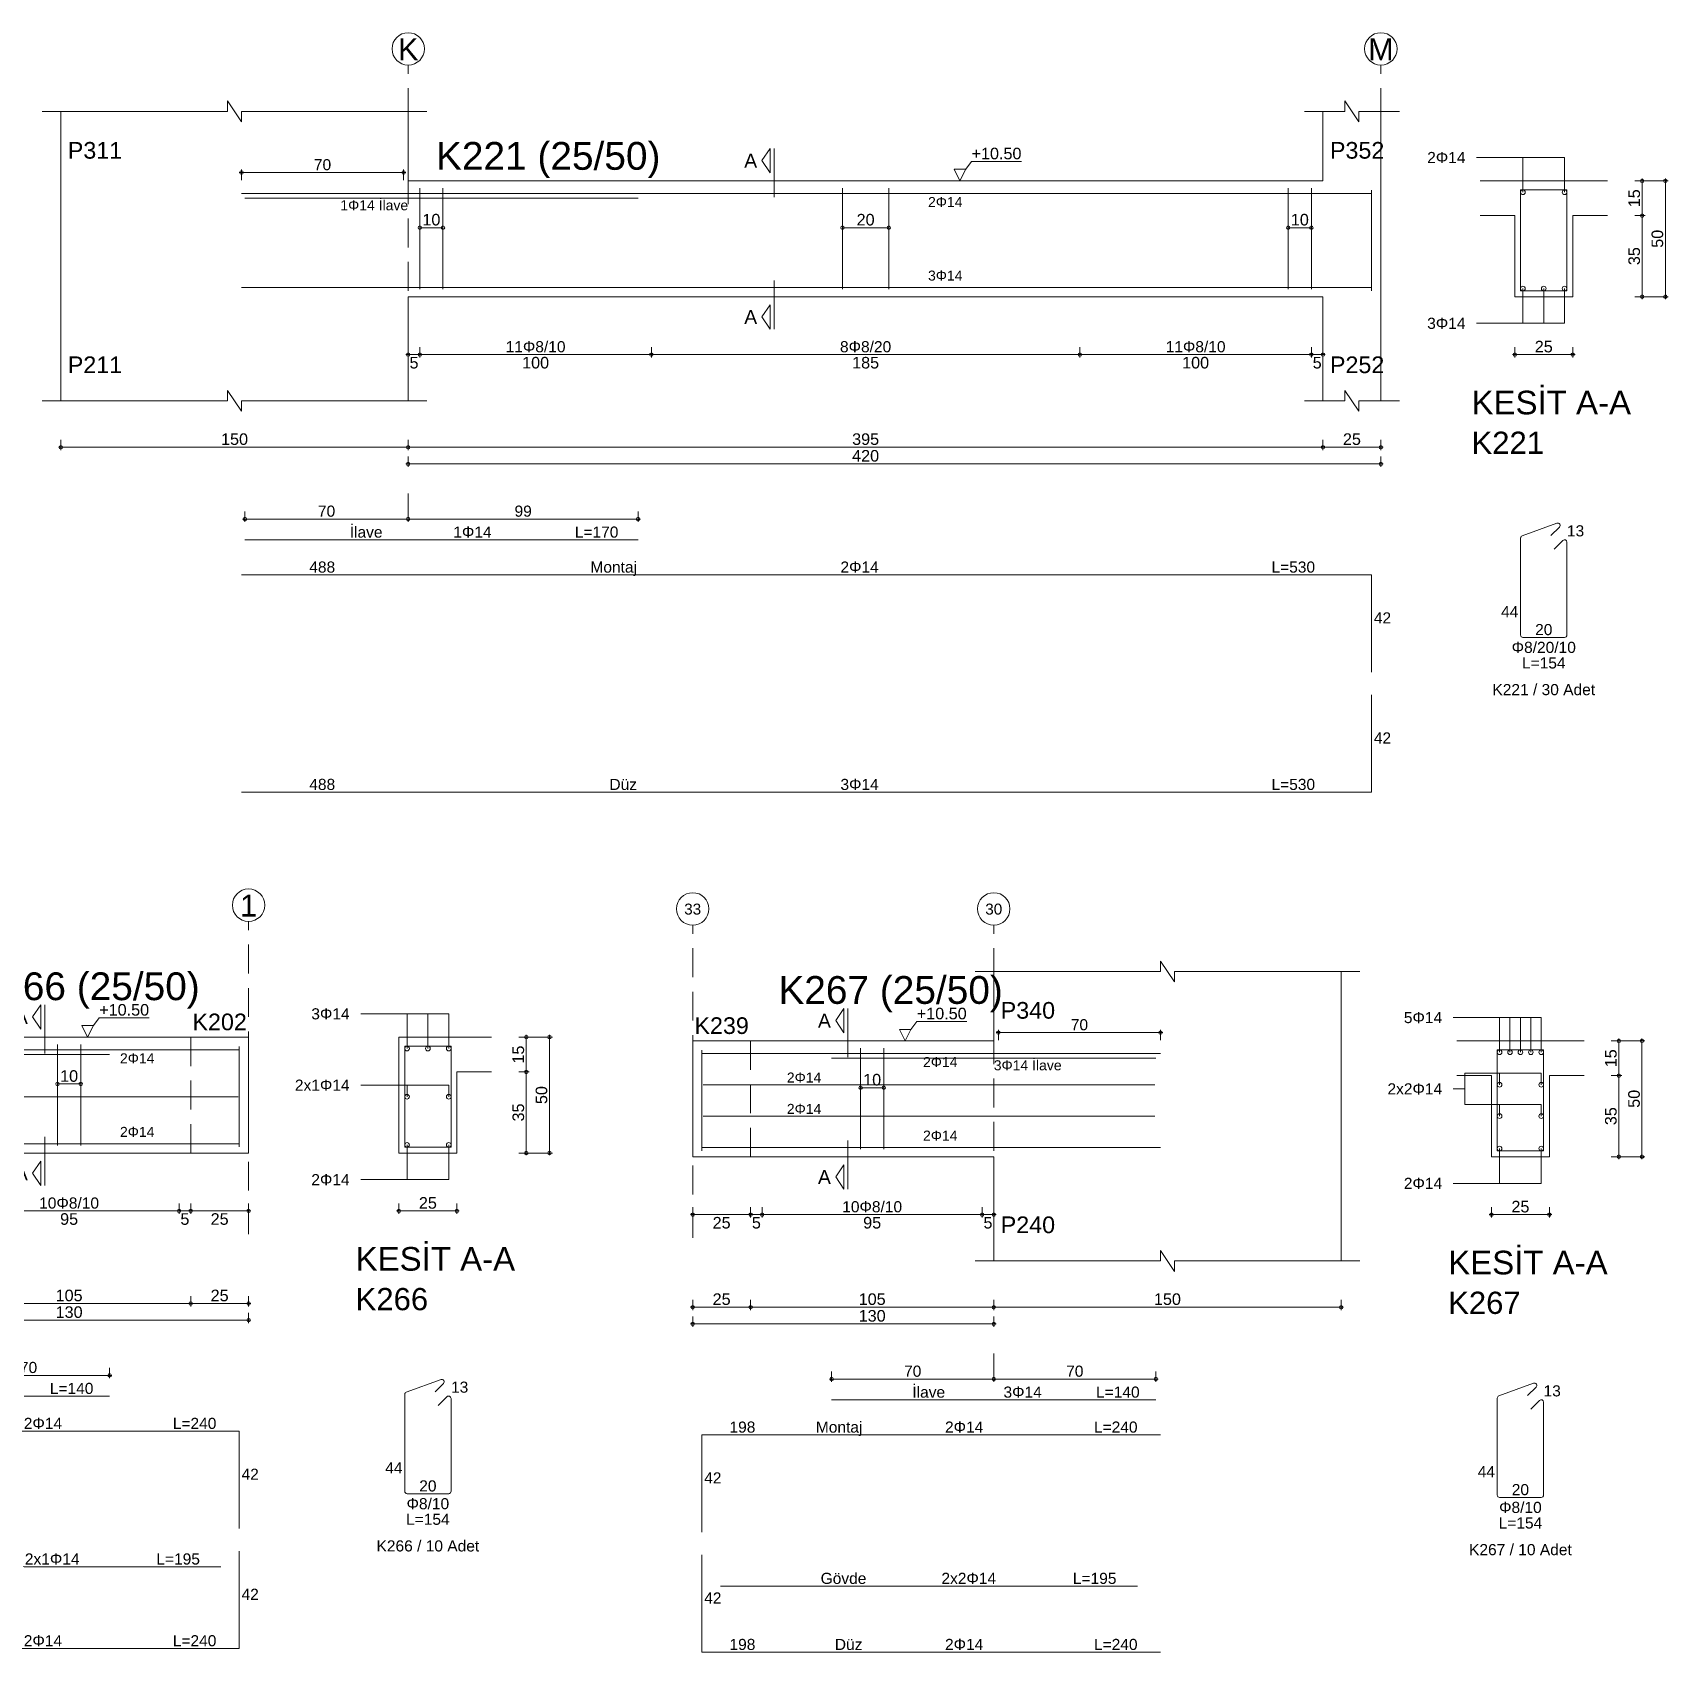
# Model space of a CAD drawing. Header units: millimetres. Extents: x 2232 to 85269, y -3593 to 5869.
# Drawn here: x 45692 to 46751, y -1439 to -390 of the extents above; entities that cross this region are included whole.
import ezdxf

# ---------------------------------------------------------------- set-up
doc = ezdxf.new("R2010")
doc.units = ezdxf.units.MM
doc.linetypes.add('DASHDOT2', pattern=[12.7, 6.35, -3.175, 0, -3.175])
doc.linetypes.add('DASHED4', pattern=[18.75, 12.5, -6.25])
doc.layers.add('aks', color=251, linetype='DASHDOT2', lineweight=35)
for name, color, linetype in [('Donatı Topl. Uzun. Yazısı', 7, 'Continuous'), ('Donatı Uz. Yazısı', 7, 'Continuous'), ('Donatı Yazısı', 7, 'Continuous'), ('Donatı Çizgisi', 7, 'Continuous'), ('Kiriş', 7, 'Continuous'), ('Standart', 7, 'Continuous'), ('Ölçülendirme', 7, 'Continuous')]:
    doc.layers.add(name, color=color, linetype=linetype)
doc.styles.add('arial_1_18', font='arial.ttf', dxfattribs={"height": 0.2})

# ---------------------------------------------------------------- blocks, each defined once
blk = doc.blocks.new('IDE792Entity7468')
at = {"layer": 'aks', "color": 30, "linetype": 'DASHED4', "lineweight": 5}
for points in [[(9239.03, 2016.8), (9239.03, 2151.8)], [(9659.03, 2016.8), (9659.03, 2151.8)], [(9239.03, 1955.8), (9239.03, 1966.8)]]:
    blk.add_lwpolyline(points, dxfattribs=at)
at = {"layer": 'aks', "color": 1, "linetype": 'Continuous', "lineweight": 5}
for centre in [(9239.03, 2158.8), (9659.03, 2158.8)]:
    blk.add_circle(centre, 7, dxfattribs=at)
at = {"layer": 'Donatı Çizgisi', "color": 5, "linetype": 'Continuous', "lineweight": 5}
for points in [[(9244.03, 2055), (9244.03, 2098.6)], [(9254.03, 2055), (9254.03, 2098.6)], [(9426.53, 2055), (9426.53, 2098.6)], [(9446.53, 2055), (9446.53, 2098.6)], [(9619.03, 2055), (9619.03, 2098.6)], [(9629.03, 2055), (9629.03, 2098.6)], [(9655.03, 2054.4), (9655.03, 2097.8)], [(9719.37, 2054.3), (9719.37, 2097.9)], [(9719.37, 2097.9), (9739.37, 2097.9)], [(9739.37, 2054.3), (9739.37, 2097.9)], [(9167.03, 2096.4), (9655.03, 2096.4)], [(9168.53, 2094.4), (9338.28, 2094.4)], [(9167.03, 2055.8), (9655.03, 2055.8)], [(9719.37, 2054.3), (9739.37, 2054.3)], [(9720.04, 1948.54), (9735.04, 1954.01)], [(9732.47, 1948.69), (9736.11, 1952.33)], [(9168.53, 1946.8), (9338.28, 1946.8)], [(9719.37, 1905.72), (9719.37, 1947.59)], [(9733.85, 1942.78), (9737.63, 1946.56)], [(9739.37, 1905.72), (9739.37, 1945.84)], [(9167.03, 1931.7), (9655.03, 1931.7)], [(9655.03, 1889.7), (9655.03, 1931.7)], [(9720.39, 1904.7), (9738.35, 1904.7)], [(9655.03, 1837.85), (9655.03, 1879.85)], [(9167.03, 1837.85), (9655.03, 1837.85)]]:
    blk.add_lwpolyline(points, dxfattribs=at)
for centre in [(9720.37, 2096.9), (9738.37, 2096.9), (9720.37, 2055.3), (9729.37, 2055.3), (9738.37, 2055.3)]:
    blk.add_circle(centre, 1, dxfattribs=at)
for centre, start, end in [((9735.39, 1953.05), 315, 110), ((9720.39, 1947.59), 110, 180), ((9738.35, 1945.84), 0, 135), ((9720.39, 1905.72), 180, 270), ((9738.35, 1905.72), 270, 0)]:
    blk.add_arc(centre, 1.02, start, end, dxfattribs=at)
at = {"layer": 'Kiriş', "color": 1, "linetype": 'Continuous', "lineweight": 5}
for points in [[(9161.03, 2131.8), (9161.03, 2136.3)], [(9167.03, 2127.3), (9161.03, 2136.3)], [(9643.53, 2131.8), (9643.53, 2136.3)], [(9649.53, 2127.3), (9643.53, 2136.3)], [(9081.03, 2131.8), (9161.03, 2131.8)], [(9089.03, 2006.8), (9089.03, 2131.8)], [(9167.03, 2127.3), (9167.03, 2131.8)], [(9167.03, 2131.8), (9247.03, 2131.8)], [(9239.03, 2101.8), (9239.03, 2131.8)], [(9626.03, 2131.8), (9643.53, 2131.8)], [(9634.03, 2101.8), (9634.03, 2131.8)], [(9649.53, 2131.8), (9667.03, 2131.8)], [(9649.53, 2127.3), (9649.53, 2131.8)], [(9659.03, 2006.8), (9659.03, 2131.8)], [(9239.03, 2101.8), (9634.03, 2101.8)], [(9701.87, 2101.8), (9756.87, 2101.8)], [(9701.87, 2086.8), (9716.87, 2086.8)], [(9716.87, 2051.8), (9716.87, 2086.8)], [(9741.87, 2086.8), (9756.87, 2086.8)], [(9741.87, 2051.8), (9741.87, 2086.8)], [(9239.03, 2051.8), (9634.03, 2051.8)], [(9239.03, 2006.8), (9239.03, 2051.8)], [(9634.03, 2006.8), (9634.03, 2051.8)], [(9716.87, 2051.8), (9741.87, 2051.8)], [(9081.03, 2006.8), (9161.03, 2006.8)], [(9167.03, 2002.3), (9161.03, 2011.3)], [(9161.03, 2006.8), (9161.03, 2011.3)], [(9167.03, 2006.8), (9247.03, 2006.8)], [(9167.03, 2002.3), (9167.03, 2006.8)], [(9626.03, 2006.8), (9643.53, 2006.8)], [(9649.53, 2002.3), (9643.53, 2011.3)], [(9643.53, 2006.8), (9643.53, 2011.3)], [(9649.53, 2006.8), (9667.03, 2006.8)], [(9649.53, 2002.3), (9649.53, 2006.8)]]:
    blk.add_lwpolyline(points, dxfattribs=at)
at = {"layer": 'Ölçülendirme', "color": 1, "linetype": 'Continuous', "lineweight": 5}
for points in [[(9391.78, 2110.55), (9395.28, 2115.8)], [(9395.28, 2105.3), (9395.28, 2115.8)], [(9397.03, 2094.8), (9397.03, 2115.8)], [(9700.37, 2111.9), (9738.37, 2111.9)], [(9720.37, 2096.9), (9720.37, 2111.9)], [(9738.37, 2096.9), (9738.37, 2111.9)], [(9166.03, 2105.4), (9238.03, 2105.4)], [(9167.03, 2102.15), (9167.03, 2106.65)], [(9237.03, 2102.15), (9237.03, 2106.65)], [(9395.28, 2105.3), (9391.78, 2110.55)], [(9477.28, 2101.8), (9474.78, 2106.8)], [(9474.78, 2106.8), (9479.78, 2106.8)], [(9479.78, 2106.8), (9477.28, 2101.8)], [(9479.78, 2106.8), (9482.28, 2110.13)], [(9482.28, 2110.13), (9503.84, 2110.13)], [(9477.28, 2101.8), (9477.28, 2101.8)], [(9768.62, 2101.8), (9783.12, 2101.8)], [(9771.87, 2050.8), (9771.87, 2102.8)], [(9781.87, 2050.8), (9781.87, 2102.8)], [(9768.62, 2086.8), (9773.12, 2086.8)], [(9244.03, 2081.6), (9254.03, 2081.6)], [(9426.53, 2081.6), (9446.53, 2081.6)], [(9619.03, 2081.6), (9629.03, 2081.6)], [(9397.03, 2037.8), (9397.03, 2058.8)], [(9720.37, 2040.3), (9720.37, 2055.3)], [(9729.37, 2040.3), (9729.37, 2055.3)], [(9738.37, 2040.3), (9738.37, 2055.3)], [(9391.78, 2043.05), (9395.28, 2048.3)], [(9395.28, 2037.8), (9395.28, 2048.3)], [(9768.62, 2051.8), (9783.12, 2051.8)], [(9395.28, 2037.8), (9391.78, 2043.05)], [(9700.37, 2040.3), (9738.37, 2040.3)], [(9239.03, 2025.55), (9239.03, 2030.05)], [(9244.03, 2025.55), (9244.03, 2030.05)], [(9344.03, 2025.55), (9344.03, 2030.05)], [(9529.03, 2025.55), (9529.03, 2030.05)], [(9629.03, 2025.55), (9629.03, 2030.05)], [(9634.03, 2025.55), (9634.03, 2030.05)], [(9716.87, 2025.55), (9716.87, 2030.05)], [(9741.87, 2025.55), (9741.87, 2030.05)], [(9238.03, 2026.8), (9635.03, 2026.8)], [(9715.87, 2026.8), (9742.87, 2026.8)], [(9088.03, 1986.8), (9660.03, 1986.8)], [(9089.03, 1985.55), (9089.03, 1990.05)], [(9239.03, 1985.55), (9239.03, 1990.05)], [(9634.03, 1985.55), (9634.03, 1990.05)], [(9659.03, 1985.55), (9659.03, 1990.05)], [(9238.03, 1979.6), (9660.03, 1979.6)], [(9239.03, 1978.35), (9239.03, 1982.85)], [(9659.03, 1978.35), (9659.03, 1982.85)], [(9168.53, 1954.55), (9168.53, 1959.05)], [(9239.03, 1954.55), (9239.03, 1959.05)], [(9239.03, 1954.55), (9239.03, 1959.05)], [(9338.28, 1954.55), (9338.28, 1959.05)], [(9167.53, 1955.8), (9240.03, 1955.8)], [(9238.03, 1955.8), (9339.28, 1955.8)]]:
    blk.add_lwpolyline(points, dxfattribs=at)
for centre in [(9167.03, 2105.4), (9237.03, 2105.4), (9771.87, 2101.8), (9781.87, 2101.8), (9771.87, 2086.8), (9244.03, 2081.6), (9254.03, 2081.6), (9426.53, 2081.6), (9446.53, 2081.6), (9619.03, 2081.6), (9629.03, 2081.6), (9771.87, 2051.8), (9781.87, 2051.8), (9239.03, 2026.8), (9244.03, 2026.8), (9244.03, 2026.8), (9344.03, 2026.8), (9344.03, 2026.8), (9529.03, 2026.8), (9529.03, 2026.8), (9629.03, 2026.8), (9629.03, 2026.8), (9634.03, 2026.8), (9716.87, 2026.8), (9741.87, 2026.8), (9089.03, 1986.8), (9239.03, 1986.8), (9239.03, 1986.8), (9634.03, 1986.8), (9634.03, 1986.8), (9659.03, 1986.8), (9239.03, 1979.6), (9659.03, 1979.6), (9168.53, 1955.8), (9239.03, 1955.8), (9239.03, 1955.8), (9338.28, 1955.8)]:
    blk.add_circle(centre, 0.75, dxfattribs=at)
at = {"layer": 'aks', "color": 1, "linetype": 'Continuous', "lineweight": 5, "style": 'arial_1_18'}
for s, p in [('K', (9234.63, 2153.92)), ('M', (9653.53, 2153.92))]:
    blk.add_text(s, height=9.45, dxfattribs=at).set_placement(p)
at = {"layer": 'Donatı Topl. Uzun. Yazısı', "color": 1, "linetype": 'Continuous', "lineweight": 5, "style": 'arial_1_18'}
for s, p in [('L=170', (9310.96, 1947.76)), ('L=530', (9611.8, 1932.66)), ('L=154', (9719.95, 1891.26)), ('L=530', (9611.8, 1838.81))]:
    blk.add_text(s, height=4.8, dxfattribs=at).set_placement(p)
at = {"layer": 'Donatı Uz. Yazısı', "color": 1, "linetype": 'Continuous', "lineweight": 5, "style": 'arial_1_18'}
for s, p in [('13', (9739.37, 1948.3)), ('488', (9196.31, 1932.66)), ('42', (9655.99, 1910.7)), ('44', (9710.95, 1913.42)), ('20', (9725.64, 1905.66)), ('42', (9655.99, 1858.85)), ('488', (9196.31, 1838.81))]:
    blk.add_text(s, height=4.8, dxfattribs=at).set_placement(p)
at = {"layer": 'Donatı Yazısı', "color": 5, "linetype": 'Continuous', "lineweight": 5, "style": 'arial_1_18'}
for s, height, p in [('2Φ14', 4.8, (9679.03, 2109.5)), ('1Φ14 İlave', 4.32, (9209.72, 2089.12)), ('3Φ14', 4.8, (9679.03, 2037.9)), ('1Φ14', 4.8, (9258.5, 1947.76)), ('2Φ14', 4.8, (9425.67, 1932.66)), ('Φ8/20/10', 4.8, (9715.51, 1897.98)), ('K221 / 30 Adet', 4.8, (9707.18, 1879.74)), ('3Φ14', 4.8, (9425.67, 1838.81))]:
    blk.add_text(s, height=height, dxfattribs=at).set_placement(p)
for s, p in [('2Φ14', (9463.49, 2090.52)), ('3Φ14', (9463.49, 2058.76))]:
    blk.add_text(s, height=4.32, rotation=360, dxfattribs=at).set_placement(p)
at = {"layer": 'Donatı Yazısı', "color": 1, "linetype": 'Continuous', "lineweight": 5, "style": 'arial_1_18'}
for s, p in [('İlave', (9213.78, 1947.76)), ('Montaj', (9317.7, 1932.66)), ('Düz', (9325.91, 1838.81))]:
    blk.add_text(s, height=4.8, dxfattribs=at).set_placement(p)
at = {"layer": 'Kiriş', "color": 1, "linetype": 'Continuous', "lineweight": 5, "style": 'arial_1_18'}
for s, height, p in [('K221 (25/50)', 12, (9251.03, 2106.6)), ('P311', 7.2, (9092.03, 2111.4)), ('P352', 7.2, (9637.03, 2111.4)), ('P211', 7.2, (9092.03, 2018.8)), ('P252', 7.2, (9637.03, 2018.8)), ('KESİT A-A', 10.2, (9698.17, 2001)), ('K221', 9.6, (9698.17, 1983.92))]:
    blk.add_text(s, height=height, dxfattribs=at).set_placement(p)
at = {"layer": 'Ölçülendirme', "color": 1, "linetype": 'Continuous', "lineweight": 5, "style": 'arial_1_18'}
for s, height, p in [('A', 5.95, (9384.14, 2107.57)), ('+10.50', 5, (9482.28, 2111.13)), ('70', 4.8, (9198.3, 2106.4)), ('A', 5.95, (9384.14, 2040.07)), ('25', 5, (9725.48, 2027.76)), ('5', 5, (9239.59, 2020.8)), ('100', 5, (9288.21, 2020.8)), ('185', 5, (9430.71, 2020.8)), ('100', 5, (9573.21, 2020.8)), ('5', 5, (9629.59, 2020.8)), ('150', 5, (9158.21, 1987.8)), ('395', 5, (9430.71, 1987.8)), ('25', 5, (9642.65, 1987.8)), ('420', 5, (9430.71, 1980.6))]:
    blk.add_text(s, height=height, dxfattribs=at).set_placement(p)
for s, rotation, p in [('15', 90, (9770.91, 2090.42)), ('10', 360, (9245.15, 2082.56)), ('20', 360, (9432.65, 2082.56)), ('10', 360, (9620.15, 2082.56)), ('50', 90, (9780.91, 2072.92)), ('35', 90, (9770.91, 2065.42))]:
    blk.add_text(s, height=5, rotation=rotation, dxfattribs=at).set_placement(p)
at = {"layer": 'Ölçülendirme', "color": 5, "linetype": 'Continuous', "lineweight": 5, "style": 'arial_1_18'}
for s, p in [('11Φ8/10', (9281.1, 2027.8)), ('8Φ8/20', (9425.47, 2027.8)), ('11Φ8/10', (9566.1, 2027.8)), ('70', (9200.05, 1956.8)), ('99', (9284.93, 1956.8))]:
    blk.add_text(s, height=4.8, dxfattribs=at).set_placement(p)
blk = doc.blocks.new('IDE792Entity7500')
at = {"layer": 'aks', "color": 30, "linetype": 'DASHED4', "lineweight": 5}
for points in [[(9271.83, 1648.65), (9271.83, 1783.65)], [(9401.83, 1648.65), (9401.83, 1783.65)], [(9271.83, 1587.65), (9271.83, 1598.65)]]:
    blk.add_lwpolyline(points, dxfattribs=at)
at = {"layer": 'aks', "color": 1, "linetype": 'Continuous', "lineweight": 5}
for centre in [(9271.83, 1790.65), (9401.83, 1790.65)]:
    blk.add_circle(centre, 7, dxfattribs=at)
at = {"layer": 'Donatı Çizgisi', "color": 5, "linetype": 'Continuous', "lineweight": 5}
for points in [[(9319.33, 1686.85), (9319.33, 1730.45)], [(9329.33, 1686.85), (9329.33, 1730.45)], [(9199.83, 1728.25), (9397.83, 1728.25)], [(9201.83, 1726.25), (9341.83, 1726.25)], [(9397.83, 1686.25), (9397.83, 1729.65)], [(9469.25, 1686.15), (9469.25, 1729.75)], [(9469.25, 1729.75), (9489.25, 1729.75)], [(9489.25, 1686.15), (9489.25, 1729.75)], [(9202.33, 1707.95), (9397.33, 1707.95)], [(9199.83, 1687.65), (9397.83, 1687.65)], [(9469.25, 1686.15), (9489.25, 1686.15)], [(9469.92, 1580.39), (9484.93, 1585.86)], [(9482.36, 1580.53), (9486, 1584.18)], [(9201.83, 1578.65), (9341.83, 1578.65)], [(9469.25, 1537.57), (9469.25, 1579.44)], [(9483.73, 1574.63), (9487.51, 1578.41)], [(9489.25, 1537.57), (9489.25, 1577.69)], [(9199.83, 1563.55), (9397.83, 1563.55)], [(9397.83, 1521.55), (9397.83, 1563.55)], [(9470.27, 1536.55), (9488.23, 1536.55)], [(9397.83, 1469.7), (9397.83, 1511.7)], [(9209.83, 1505), (9389.83, 1505)], [(9199.83, 1469.7), (9397.83, 1469.7)]]:
    blk.add_lwpolyline(points, dxfattribs=at)
for centre in [(9470.25, 1728.75), (9479.25, 1728.75), (9488.25, 1728.75), (9470.25, 1707.95), (9488.25, 1707.95), (9470.25, 1687.15), (9488.25, 1687.15)]:
    blk.add_circle(centre, 1, dxfattribs=at)
for centre, start, end in [((9485.28, 1584.9), 315, 110), ((9470.27, 1579.44), 110, 180), ((9488.23, 1577.69), 0, 135), ((9470.27, 1537.57), 180, 270), ((9488.23, 1537.57), 270, 0)]:
    blk.add_arc(centre, 1.02, start, end, dxfattribs=at)
at = {"layer": 'Kiriş', "color": 1, "linetype": 'Continuous', "lineweight": 5}
for points in [[(9191.33, 1763.65), (9191.33, 1768.15)], [(9197.33, 1759.15), (9191.33, 1768.15)], [(9108.83, 1763.65), (9191.33, 1763.65)], [(9116.83, 1638.65), (9116.83, 1763.65)], [(9197.33, 1759.15), (9197.33, 1763.65)], [(9197.33, 1763.65), (9279.83, 1763.65)], [(9271.83, 1733.65), (9271.83, 1763.65)], [(9271.83, 1733.65), (9401.83, 1733.65)], [(9401.83, 1683.65), (9401.83, 1733.65)], [(9466.75, 1683.65), (9466.75, 1733.65)], [(9466.75, 1733.65), (9506.75, 1733.65)], [(9491.75, 1718.65), (9506.75, 1718.65)], [(9491.75, 1683.65), (9491.75, 1718.65)], [(9271.83, 1683.65), (9401.83, 1683.65)], [(9271.83, 1638.65), (9271.83, 1683.65)], [(9466.75, 1683.65), (9491.75, 1683.65)], [(9108.83, 1638.65), (9191.33, 1638.65)], [(9197.33, 1634.15), (9191.33, 1643.15)], [(9191.33, 1638.65), (9191.33, 1643.15)], [(9197.33, 1638.65), (9279.83, 1638.65)], [(9197.33, 1634.15), (9197.33, 1638.65)]]:
    blk.add_lwpolyline(points, dxfattribs=at)
at = {"layer": 'Kiriş', "color": 1, "linetype": 'DASHED4', "lineweight": 5}
for points in [[(9376.83, 1683.65), (9376.83, 1733.65)], [(9401.83, 1683.65), (9401.83, 1733.65)]]:
    blk.add_lwpolyline(points, dxfattribs=at)
at = {"layer": 'Ölçülendirme', "color": 1, "linetype": 'Continuous', "lineweight": 5}
for points in [[(9308.58, 1742.4), (9312.08, 1747.65)], [(9312.08, 1737.15), (9312.08, 1747.65)], [(9313.83, 1726.65), (9313.83, 1747.65)], [(9199.83, 1734), (9199.83, 1738.5)], [(9269.83, 1734), (9269.83, 1738.5)], [(9312.08, 1737.15), (9308.58, 1742.4)], [(9332.33, 1733.65), (9329.83, 1738.65)], [(9329.83, 1738.65), (9334.83, 1738.65)], [(9334.83, 1738.65), (9332.33, 1733.65)], [(9334.83, 1738.65), (9337.33, 1741.98)], [(9337.33, 1741.98), (9358.89, 1741.98)], [(9450.25, 1743.75), (9488.25, 1743.75)], [(9470.25, 1728.75), (9470.25, 1743.75)], [(9479.25, 1728.75), (9479.25, 1743.75)], [(9488.25, 1728.75), (9488.25, 1743.75)], [(9198.83, 1737.25), (9270.83, 1737.25)], [(9332.33, 1733.65), (9332.33, 1733.65)], [(9518.5, 1733.65), (9533, 1733.65)], [(9521.75, 1682.65), (9521.75, 1734.65)], [(9531.75, 1682.65), (9531.75, 1734.65)], [(9518.5, 1718.65), (9523, 1718.65)], [(9319.33, 1713.45), (9329.33, 1713.45)], [(9450.25, 1712.95), (9488.25, 1712.95)], [(9470.25, 1707.95), (9470.25, 1712.95)], [(9488.25, 1707.95), (9488.25, 1712.95)], [(9313.83, 1669.65), (9313.83, 1690.65)], [(9470.25, 1672.15), (9470.25, 1687.15)], [(9488.25, 1672.15), (9488.25, 1687.15)], [(9518.5, 1683.65), (9533, 1683.65)], [(9308.58, 1674.9), (9312.08, 1680.15)], [(9312.08, 1669.65), (9308.58, 1674.9)], [(9312.08, 1669.65), (9312.08, 1680.15)], [(9450.25, 1672.15), (9488.25, 1672.15)], [(9271.83, 1657.4), (9271.83, 1661.9)], [(9276.83, 1657.4), (9276.83, 1661.9)], [(9371.83, 1657.4), (9371.83, 1661.9)], [(9376.83, 1657.4), (9376.83, 1661.9)], [(9401.83, 1657.4), (9401.83, 1661.9)], [(9466.75, 1657.4), (9466.75, 1661.9)], [(9491.75, 1657.4), (9491.75, 1661.9)], [(9270.83, 1658.65), (9402.83, 1658.65)], [(9465.75, 1658.65), (9492.75, 1658.65)], [(9115.83, 1618.65), (9402.83, 1618.65)], [(9116.83, 1617.4), (9116.83, 1621.9)], [(9271.83, 1617.4), (9271.83, 1621.9)], [(9376.83, 1617.4), (9376.83, 1621.9)], [(9401.83, 1617.4), (9401.83, 1621.9)], [(9270.83, 1611.45), (9402.83, 1611.45)], [(9271.83, 1610.2), (9271.83, 1614.7)], [(9401.83, 1610.2), (9401.83, 1614.7)], [(9201.83, 1586.4), (9201.83, 1590.9)], [(9271.83, 1586.4), (9271.83, 1590.9)], [(9271.83, 1586.4), (9271.83, 1590.9)], [(9341.83, 1586.4), (9341.83, 1590.9)], [(9200.83, 1587.65), (9272.83, 1587.65)], [(9270.83, 1587.65), (9342.83, 1587.65)]]:
    blk.add_lwpolyline(points, dxfattribs=at)
for centre in [(9199.83, 1737.25), (9269.83, 1737.25), (9521.75, 1733.65), (9531.75, 1733.65), (9521.75, 1718.65), (9319.33, 1713.45), (9329.33, 1713.45), (9521.75, 1683.65), (9531.75, 1683.65), (9271.83, 1658.65), (9276.83, 1658.65), (9276.83, 1658.65), (9371.83, 1658.65), (9371.83, 1658.65), (9376.83, 1658.65), (9376.83, 1658.65), (9401.83, 1658.65), (9466.75, 1658.65), (9491.75, 1658.65), (9116.83, 1618.65), (9271.83, 1618.65), (9271.83, 1618.65), (9376.83, 1618.65), (9376.83, 1618.65), (9401.83, 1618.65), (9271.83, 1611.45), (9401.83, 1611.45), (9201.83, 1587.65), (9271.83, 1587.65), (9271.83, 1587.65), (9341.83, 1587.65)]:
    blk.add_circle(centre, 0.75, dxfattribs=at)
at = {"layer": 'aks', "color": 1, "linetype": 'Continuous', "lineweight": 5, "style": 'arial_1_18'}
for s, p in [('3', (9268.16, 1785.77)), ('1', (9398.16, 1785.77))]:
    blk.add_text(s, height=9.45, dxfattribs=at).set_placement(p)
at = {"layer": 'Donatı Topl. Uzun. Yazısı', "color": 1, "linetype": 'Continuous', "lineweight": 5, "style": 'arial_1_18'}
for s, p in [('L=140', (9316, 1579.61)), ('L=240', (9369.1, 1564.51)), ('L=154', (9469.83, 1523.11)), ('L=195', (9362, 1505.96)), ('L=240', (9369.1, 1470.66))]:
    blk.add_text(s, height=4.8, dxfattribs=at).set_placement(p)
at = {"layer": 'Donatı Uz. Yazısı', "color": 1, "linetype": 'Continuous', "lineweight": 5, "style": 'arial_1_18'}
for s, p in [('13', (9489.25, 1580.15)), ('198', (9211.71, 1564.51)), ('42', (9398.79, 1542.55)), ('44', (9460.83, 1545.27)), ('20', (9475.52, 1537.51)), ('42', (9398.79, 1490.7)), ('198', (9211.71, 1470.66))]:
    blk.add_text(s, height=4.8, dxfattribs=at).set_placement(p)
at = {"layer": 'Donatı Yazısı', "color": 5, "linetype": 'Continuous', "lineweight": 5, "style": 'arial_1_18'}
for s, height, p in [('3Φ14', 4.8, (9428.92, 1741.35)), ('1Φ14 İlave', 4.32, (9242.52, 1720.97)), ('2x1Φ14', 4.8, (9421.83, 1710.55)), ('2Φ14', 4.8, (9428.92, 1669.75)), ('1Φ14', 4.8, (9276.03, 1579.61)), ('2Φ14', 4.8, (9304.77, 1564.51)), ('Φ8/10', 4.8, (9470.05, 1529.83)), ('K266 / 10 Adet', 4.8, (9457.07, 1511.59)), ('2x1Φ14', 4.8, (9305.23, 1505.96)), ('2Φ14', 4.8, (9304.77, 1470.66))]:
    blk.add_text(s, height=height, dxfattribs=at).set_placement(p)
for p in [(9346.29, 1722.37), (9287.49, 1708.91), (9346.29, 1690.61)]:
    blk.add_text('2Φ14', height=4.32, rotation=360, dxfattribs=at).set_placement(p)
at = {"layer": 'Donatı Yazısı', "color": 1, "linetype": 'Continuous', "lineweight": 5, "style": 'arial_1_18'}
for s, p in [('İlave', (9236.66, 1579.61)), ('Montaj', (9249, 1564.51)), ('Gövde', (9253.08, 1505.96)), ('Düz', (9257.21, 1470.66))]:
    blk.add_text(s, height=4.8, dxfattribs=at).set_placement(p)
at = {"layer": 'Kiriş', "color": 1, "linetype": 'Continuous', "lineweight": 5, "style": 'arial_1_18'}
for s, height, p in [('K266 (25/50)', 12, (9283.83, 1749.65)), ('P339', 7.2, (9119.83, 1743.25)), ('K202', 7.2, (9377.59, 1736.65)), ('P239', 7.2, (9119.83, 1650.65)), ('KESİT A-A', 10.2, (9448.05, 1632.85)), ('K266', 9.6, (9448.05, 1615.77))]:
    blk.add_text(s, height=height, dxfattribs=at).set_placement(p)
at = {"layer": 'Ölçülendirme', "color": 1, "linetype": 'Continuous', "lineweight": 5, "style": 'arial_1_18'}
for s, height, p in [('A', 5.95, (9300.94, 1739.42)), ('+10.50', 5, (9337.33, 1742.98)), ('70', 4.8, (9231.1, 1738.25)), ('A', 5.95, (9300.94, 1671.92)), ('25', 5, (9475.37, 1659.61)), ('5', 5, (9272.39, 1652.65)), ('95', 5, (9320.45, 1652.65)), ('5', 5, (9372.39, 1652.65)), ('25', 5, (9385.45, 1652.65)), ('155', 5, (9188.51, 1619.65)), ('105', 5, (9318.51, 1619.65)), ('25', 5, (9385.45, 1619.65)), ('130', 5, (9318.51, 1612.45))]:
    blk.add_text(s, height=height, dxfattribs=at).set_placement(p)
for s, rotation, p in [('15', 90, (9520.79, 1722.27)), ('10', 360, (9320.45, 1714.41)), ('50', 90, (9530.79, 1704.77)), ('35', 90, (9520.79, 1697.27))]:
    blk.add_text(s, height=5, rotation=rotation, dxfattribs=at).set_placement(p)
at = {"layer": 'Ölçülendirme', "color": 5, "linetype": 'Continuous', "lineweight": 5, "style": 'arial_1_18'}
for s, p in [('10Φ8/10', (9311.4, 1659.65)), ('70', (9233.1, 1588.65)), ('70', (9303.1, 1588.65))]:
    blk.add_text(s, height=4.8, dxfattribs=at).set_placement(p)
blk = doc.blocks.new('IDE792Entity7501')
at = {"layer": 'aks', "color": 30, "linetype": 'DASHED4', "lineweight": 5}
for points in [[(9799.54, 1648.65), (9799.54, 1783.65)], [(9929.54, 1648.65), (9929.54, 1783.65)], [(9929.54, 1587.65), (9929.54, 1598.65)]]:
    blk.add_lwpolyline(points, dxfattribs=at)
at = {"layer": 'aks', "color": 1, "linetype": 'Continuous', "lineweight": 5}
for centre in [(9799.54, 1790.65), (9929.54, 1790.65)]:
    blk.add_circle(centre, 7, dxfattribs=at)
at = {"layer": 'Donatı Çizgisi', "color": 5, "linetype": 'Continuous', "lineweight": 5}
for points in [[(9872.04, 1686.85), (9872.04, 1730.45)], [(9882.04, 1686.85), (9882.04, 1730.45)], [(9803.54, 1686.25), (9803.54, 1729.65)], [(9803.54, 1728.25), (10001.54, 1728.25)], [(9859.54, 1726.25), (9999.54, 1726.25)], [(10146.95, 1686.15), (10146.95, 1729.75)], [(10146.95, 1729.75), (10166.95, 1729.75)], [(10166.95, 1686.15), (10166.95, 1729.75)], [(9804.04, 1714.72), (9999.04, 1714.72)], [(9804.04, 1701.18), (9999.04, 1701.18)], [(9803.54, 1687.65), (10001.54, 1687.65)], [(10146.95, 1686.15), (10166.95, 1686.15)], [(10147.63, 1580.39), (10162.63, 1585.86)], [(10160.06, 1580.53), (10163.7, 1584.18)], [(9859.54, 1578.65), (9999.54, 1578.65)], [(10146.95, 1537.57), (10146.95, 1579.44)], [(10161.44, 1574.63), (10165.21, 1578.41)], [(10166.95, 1537.57), (10166.95, 1577.69)], [(9803.54, 1521.55), (9803.54, 1563.55)], [(9803.54, 1563.55), (10001.54, 1563.55)], [(10147.97, 1536.55), (10165.93, 1536.55)], [(9803.54, 1469.7), (9803.54, 1511.7)], [(9811.54, 1498.23), (9991.54, 1498.23)], [(9803.54, 1469.7), (10001.54, 1469.7)]]:
    blk.add_lwpolyline(points, dxfattribs=at)
for centre in [(10147.95, 1728.75), (10152.45, 1728.75), (10156.95, 1728.75), (10161.45, 1728.75), (10165.95, 1728.75), (10147.95, 1714.72), (10165.95, 1714.72), (10147.95, 1701.18), (10165.95, 1701.18), (10147.95, 1687.15), (10165.95, 1687.15)]:
    blk.add_circle(centre, 1, dxfattribs=at)
for centre, start, end in [((10162.98, 1584.9), 315, 110), ((10147.97, 1579.44), 110, 180), ((10165.93, 1577.69), 0, 135), ((10147.97, 1537.57), 180, 270), ((10165.93, 1537.57), 270, 0)]:
    blk.add_arc(centre, 1.02, start, end, dxfattribs=at)
at = {"layer": 'Kiriş', "color": 1, "linetype": 'Continuous', "lineweight": 5}
for points in [[(10001.54, 1763.65), (10001.54, 1768.15)], [(10007.54, 1759.15), (10001.54, 1768.15)], [(9921.54, 1763.65), (10001.54, 1763.65)], [(9929.54, 1733.65), (9929.54, 1763.65)], [(10007.54, 1759.15), (10007.54, 1763.65)], [(10007.54, 1763.65), (10087.54, 1763.65)], [(10079.54, 1638.65), (10079.54, 1763.65)], [(9799.54, 1683.65), (9799.54, 1733.65)], [(9799.54, 1733.65), (9929.54, 1733.65)], [(10129.45, 1733.65), (10184.45, 1733.65)], [(10129.45, 1718.65), (10144.45, 1718.65)], [(10144.45, 1683.65), (10144.45, 1718.65)], [(10169.45, 1718.65), (10184.45, 1718.65)], [(10169.45, 1683.65), (10169.45, 1718.65)], [(9799.54, 1683.65), (9929.54, 1683.65)], [(9929.54, 1638.65), (9929.54, 1683.65)], [(10144.45, 1683.65), (10169.45, 1683.65)], [(9921.54, 1638.65), (10001.54, 1638.65)], [(10007.54, 1634.15), (10001.54, 1643.15)], [(10001.54, 1638.65), (10001.54, 1643.15)], [(10007.54, 1638.65), (10087.54, 1638.65)], [(10007.54, 1634.15), (10007.54, 1638.65)]]:
    blk.add_lwpolyline(points, dxfattribs=at)
at = {"layer": 'Kiriş', "color": 1, "linetype": 'DASHED4', "lineweight": 5}
for points in [[(9799.54, 1683.65), (9799.54, 1733.65)], [(9824.54, 1683.65), (9824.54, 1733.65)]]:
    blk.add_lwpolyline(points, dxfattribs=at)
at = {"layer": 'Ölçülendirme', "color": 1, "linetype": 'Continuous', "lineweight": 5}
for points in [[(9861.29, 1742.4), (9864.79, 1747.65)], [(9864.79, 1737.15), (9864.79, 1747.65)], [(9866.54, 1726.65), (9866.54, 1747.65)], [(9864.79, 1737.15), (9861.29, 1742.4)], [(9891.29, 1733.65), (9888.79, 1738.65)], [(9888.79, 1738.65), (9893.79, 1738.65)], [(9893.79, 1738.65), (9891.29, 1733.65)], [(9893.79, 1738.65), (9896.29, 1741.98)], [(9896.29, 1741.98), (9917.85, 1741.98)], [(9931.54, 1734), (9931.54, 1738.5)], [(10001.54, 1734), (10001.54, 1738.5)], [(10127.95, 1743.75), (10165.95, 1743.75)], [(10147.95, 1728.75), (10147.95, 1743.75)], [(10152.45, 1728.75), (10152.45, 1743.75)], [(10156.95, 1728.75), (10156.95, 1743.75)], [(10161.45, 1728.75), (10161.45, 1743.75)], [(10165.95, 1728.75), (10165.95, 1743.75)], [(9891.29, 1733.65), (9891.29, 1733.65)], [(9930.54, 1737.25), (10002.54, 1737.25)], [(10196.2, 1733.65), (10210.7, 1733.65)], [(10199.45, 1682.65), (10199.45, 1734.65)], [(10209.45, 1682.65), (10209.45, 1734.65)], [(10132.95, 1719.72), (10165.95, 1719.72)], [(10132.95, 1706.18), (10132.95, 1719.72)], [(10147.95, 1714.72), (10147.95, 1719.72)], [(10165.95, 1714.72), (10165.95, 1719.72)], [(10196.2, 1718.65), (10200.7, 1718.65)], [(9872.04, 1713.45), (9882.04, 1713.45)], [(10127.95, 1712.95), (10132.95, 1712.95)], [(10132.95, 1706.18), (10165.95, 1706.18)], [(10147.95, 1701.18), (10147.95, 1706.18)], [(10165.95, 1701.18), (10165.95, 1706.18)], [(9866.54, 1669.65), (9866.54, 1690.65)], [(10147.95, 1672.15), (10147.95, 1687.15)], [(10165.95, 1672.15), (10165.95, 1687.15)], [(10196.2, 1683.65), (10210.7, 1683.65)], [(9861.29, 1674.9), (9864.79, 1680.15)], [(9864.79, 1669.65), (9861.29, 1674.9)], [(9864.79, 1669.65), (9864.79, 1680.15)], [(10127.95, 1672.15), (10165.95, 1672.15)], [(9799.54, 1657.4), (9799.54, 1661.9)], [(9824.54, 1657.4), (9824.54, 1661.9)], [(9829.54, 1657.4), (9829.54, 1661.9)], [(9924.54, 1657.4), (9924.54, 1661.9)], [(9929.54, 1657.4), (9929.54, 1661.9)], [(10144.45, 1657.4), (10144.45, 1661.9)], [(10169.45, 1657.4), (10169.45, 1661.9)], [(9798.54, 1658.65), (9930.54, 1658.65)], [(10143.45, 1658.65), (10170.45, 1658.65)], [(9798.54, 1618.65), (10080.54, 1618.65)], [(9799.54, 1617.4), (9799.54, 1621.9)], [(9824.54, 1617.4), (9824.54, 1621.9)], [(9929.54, 1617.4), (9929.54, 1621.9)], [(10079.54, 1617.4), (10079.54, 1621.9)], [(9798.54, 1611.45), (9930.54, 1611.45)], [(9799.54, 1610.2), (9799.54, 1614.7)], [(9929.54, 1610.2), (9929.54, 1614.7)], [(9859.54, 1586.4), (9859.54, 1590.9)], [(9929.54, 1586.4), (9929.54, 1590.9)], [(9929.54, 1586.4), (9929.54, 1590.9)], [(9999.54, 1586.4), (9999.54, 1590.9)], [(9858.54, 1587.65), (9930.54, 1587.65)], [(9928.54, 1587.65), (10000.54, 1587.65)]]:
    blk.add_lwpolyline(points, dxfattribs=at)
for centre in [(9931.54, 1737.25), (10001.54, 1737.25), (10199.45, 1733.65), (10209.45, 1733.65), (10199.45, 1718.65), (9872.04, 1713.45), (9882.04, 1713.45), (10199.45, 1683.65), (10209.45, 1683.65), (9799.54, 1658.65), (9824.54, 1658.65), (9824.54, 1658.65), (9829.54, 1658.65), (9829.54, 1658.65), (9924.54, 1658.65), (9924.54, 1658.65), (9929.54, 1658.65), (10144.45, 1658.65), (10169.45, 1658.65), (9799.54, 1618.65), (9824.54, 1618.65), (9824.54, 1618.65), (9929.54, 1618.65), (9929.54, 1618.65), (10079.54, 1618.65), (9799.54, 1611.45), (9929.54, 1611.45), (9859.54, 1587.65), (9929.54, 1587.65), (9929.54, 1587.65), (9999.54, 1587.65)]:
    blk.add_circle(centre, 0.75, dxfattribs=at)
at = {"layer": 'aks', "color": 1, "linetype": 'Continuous', "lineweight": 5, "style": 'arial_1_18'}
for s, p in [('33', (9795.86, 1788.21)), ('30', (9925.86, 1788.21))]:
    blk.add_text(s, height=4.725, dxfattribs=at).set_placement(p)
at = {"layer": 'Donatı Topl. Uzun. Yazısı', "color": 1, "linetype": 'Continuous', "lineweight": 5, "style": 'arial_1_18'}
for s, p in [('L=140', (9973.7, 1579.61)), ('L=240', (9972.8, 1564.51)), ('L=154', (10147.54, 1523.11)), ('L=195', (9963.7, 1499.19)), ('L=240', (9972.8, 1470.66))]:
    blk.add_text(s, height=4.8, dxfattribs=at).set_placement(p)
at = {"layer": 'Donatı Uz. Yazısı', "color": 1, "linetype": 'Continuous', "lineweight": 5, "style": 'arial_1_18'}
for s, p in [('13', (10166.95, 1580.15)), ('198', (9815.42, 1564.51)), ('42', (9804.5, 1542.55)), ('44', (10138.54, 1545.27)), ('20', (10153.22, 1537.51)), ('42', (9804.5, 1490.7)), ('198', (9815.42, 1470.66))]:
    blk.add_text(s, height=4.8, dxfattribs=at).set_placement(p)
at = {"layer": 'Donatı Yazısı', "color": 5, "linetype": 'Continuous', "lineweight": 5, "style": 'arial_1_18'}
for s, height, p in [('5Φ14', 4.8, (10106.62, 1741.35)), ('3Φ14 İlave', 4.32, (9929.54, 1720.97)), ('2x2Φ14', 4.8, (10099.54, 1710.55)), ('2Φ14', 4.8, (10106.62, 1669.75)), ('3Φ14', 4.8, (9933.74, 1579.61)), ('2Φ14', 4.8, (9908.48, 1564.51)), ('Φ8/10', 4.8, (10147.75, 1529.83)), ('K267 / 10 Adet', 4.8, (10134.77, 1511.59)), ('2x2Φ14', 4.8, (9906.94, 1499.19)), ('2Φ14', 4.8, (9908.48, 1470.66))]:
    blk.add_text(s, height=height, dxfattribs=at).set_placement(p)
for p in [(9899, 1722.37), (9840.19, 1715.68), (9840.19, 1702.14), (9899, 1690.61)]:
    blk.add_text('2Φ14', height=4.32, rotation=360, dxfattribs=at).set_placement(p)
at = {"layer": 'Donatı Yazısı', "color": 1, "linetype": 'Continuous', "lineweight": 5, "style": 'arial_1_18'}
for s, p in [('İlave', (9894.37, 1579.61)), ('Montaj', (9852.71, 1564.51)), ('Gövde', (9854.78, 1499.19)), ('Düz', (9860.91, 1470.66))]:
    blk.add_text(s, height=4.8, dxfattribs=at).set_placement(p)
at = {"layer": 'Kiriş', "color": 1, "linetype": 'Continuous', "lineweight": 5, "style": 'arial_1_18'}
for s, height, p in [('K267 (25/50)', 12, (9836.54, 1749.65)), ('P340', 7.2, (9932.54, 1743.25)), ('K239', 7.2, (9800.29, 1736.65)), ('P240', 7.2, (9932.54, 1650.65)), ('KESİT A-A', 10.2, (10125.75, 1632.85)), ('K267', 9.6, (10125.75, 1615.77))]:
    blk.add_text(s, height=height, dxfattribs=at).set_placement(p)
at = {"layer": 'Ölçülendirme', "color": 1, "linetype": 'Continuous', "lineweight": 5, "style": 'arial_1_18'}
for s, height, p in [('A', 5.95, (9853.64, 1739.42)), ('+10.50', 5, (9896.29, 1742.98)), ('70', 4.8, (9962.81, 1738.25)), ('A', 5.95, (9853.64, 1671.92)), ('25', 5, (10153.07, 1659.61)), ('25', 5, (9808.15, 1652.65)), ('5', 5, (9825.09, 1652.65)), ('95', 5, (9873.15, 1652.65)), ('5', 5, (9925.09, 1652.65)), ('25', 5, (9808.15, 1619.65)), ('105', 5, (9871.21, 1619.65)), ('150', 5, (9998.71, 1619.65)), ('130', 5, (9871.21, 1612.45))]:
    blk.add_text(s, height=height, dxfattribs=at).set_placement(p)
for s, rotation, p in [('15', 90, (10198.49, 1722.27)), ('10', 360, (9873.15, 1714.41)), ('50', 90, (10208.49, 1704.77)), ('35', 90, (10198.49, 1697.27))]:
    blk.add_text(s, height=5, rotation=rotation, dxfattribs=at).set_placement(p)
at = {"layer": 'Ölçülendirme', "color": 5, "linetype": 'Continuous', "lineweight": 5, "style": 'arial_1_18'}
for s, p in [('10Φ8/10', (9864.11, 1659.65)), ('70', (9890.81, 1588.65)), ('70', (9960.81, 1588.65))]:
    blk.add_text(s, height=4.8, dxfattribs=at).set_placement(p)

msp = doc.modelspace()

# ---------------------------------------------------------------- block references
at = {"layer": 'Standart', "xscale": 1.5, "yscale": 1.5, "zscale": 1.5}
for name, p in [('IDE792Entity7468', (32076.3, -3638.5)), ('IDE792Entity7500', (31728.7, -3640.9)), ('IDE792Entity7501', (31419.8, -3643.3))]:
    msp.add_blockref(name, p, dxfattribs=at)

doc.saveas('drawing.dxf')
